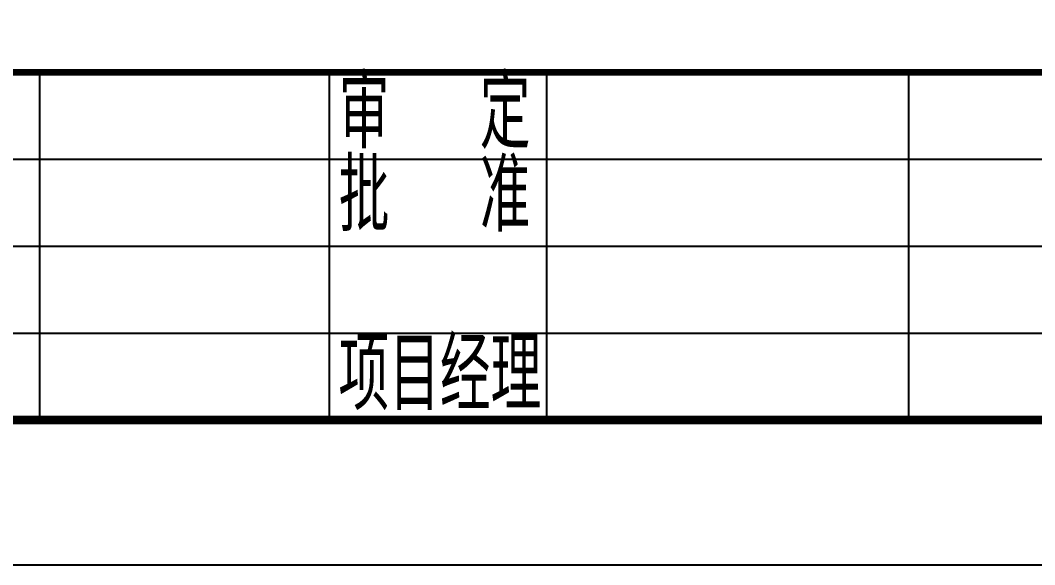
# Model space of a CAD drawing. Extents: x -8431 to -7574, y 1007 to 1601.
# Drawn here: x -7733.7 to -7663.7, y 1006.6 to 1044.2 of the extents above; entities that cross this region are included whole.
import ezdxf

# ---------------------------------------------------------------- set-up
doc = ezdxf.new("R2010")
doc.units = 0
doc.header["$LTSCALE"] = 10
doc.header["$MEASUREMENT"] = 0
doc.layers.add('1', color=2, linetype='CONTINUOUS')
doc.layers.add('2', color=1, linetype='CONTINUOUS')
doc.styles.add('HZ', font='txt', dxfattribs={"width": 0.75, "bigfont": 'hztxt'})

msp = doc.modelspace()

# ---------------------------------------------------------------- linework, layer by layer
at = {"layer": '1', "color": 2}
for p, q in [((-7732.371, 1040.81), (-7732.371, 1016.581)), ((-7712.371, 1040.81), (-7712.371, 1016.581)), ((-7697.371, 1040.81), (-7697.371, 1016.581)), ((-7672.371, 1040.81), (-7672.371, 1016.581)), ((-7772.371, 1034.581), (-7592.371, 1034.581)), ((-7772.371, 1028.581), (-7592.371, 1028.581)), ((-7772.371, 1022.581), (-7652.371, 1022.581))]:
    msp.add_line(p, q, dxfattribs=at)
at = {"layer": '1'}
msp.add_line((-8423.371, 1006.581), (-7582.371, 1006.581), dxfattribs=at)
at = {"layer": '1', "color": 2, "const_width": 0.45}
msp.add_lwpolyline([(-7592.371, 1040.581), (-7772.371, 1040.581)], dxfattribs=at)
at = {"layer": '2'}
msp.add_line((-7772.371, 1016.581), (-7592.371, 1016.581), dxfattribs=at)
msp.add_line((-7772.371, 1016.581), (-7592.371, 1016.581), dxfattribs=at)
msp.add_line((-7772.371, 1016.581), (-7592.371, 1016.581), dxfattribs=at)
at = {"layer": '2', "color": 1, "const_width": 0.6}
msp.add_lwpolyline([(-7592.371, 1016.581), (-7592.371, 1076.581), (-7772.371, 1076.581), (-7772.371, 1016.581)], close=True, dxfattribs=at)
at = {"layer": '2', "const_width": 0.6}
msp.add_lwpolyline([(-8398.371, 1016.581), (-7592.371, 1016.581)], dxfattribs=at)

# ---------------------------------------------------------------- texts
at = {"layer": '1', "color": 2, "style": 'HZ', "width": 0.7}
for s, p in [('审  定', (-7711.72, 1035.316)), ('批  准', (-7711.72, 1029.581)), ('项目经理', (-7711.735, 1017.241))]:
    msp.add_text(s, height=5, dxfattribs=at).set_placement(p)

doc.saveas('drawing.dxf')
